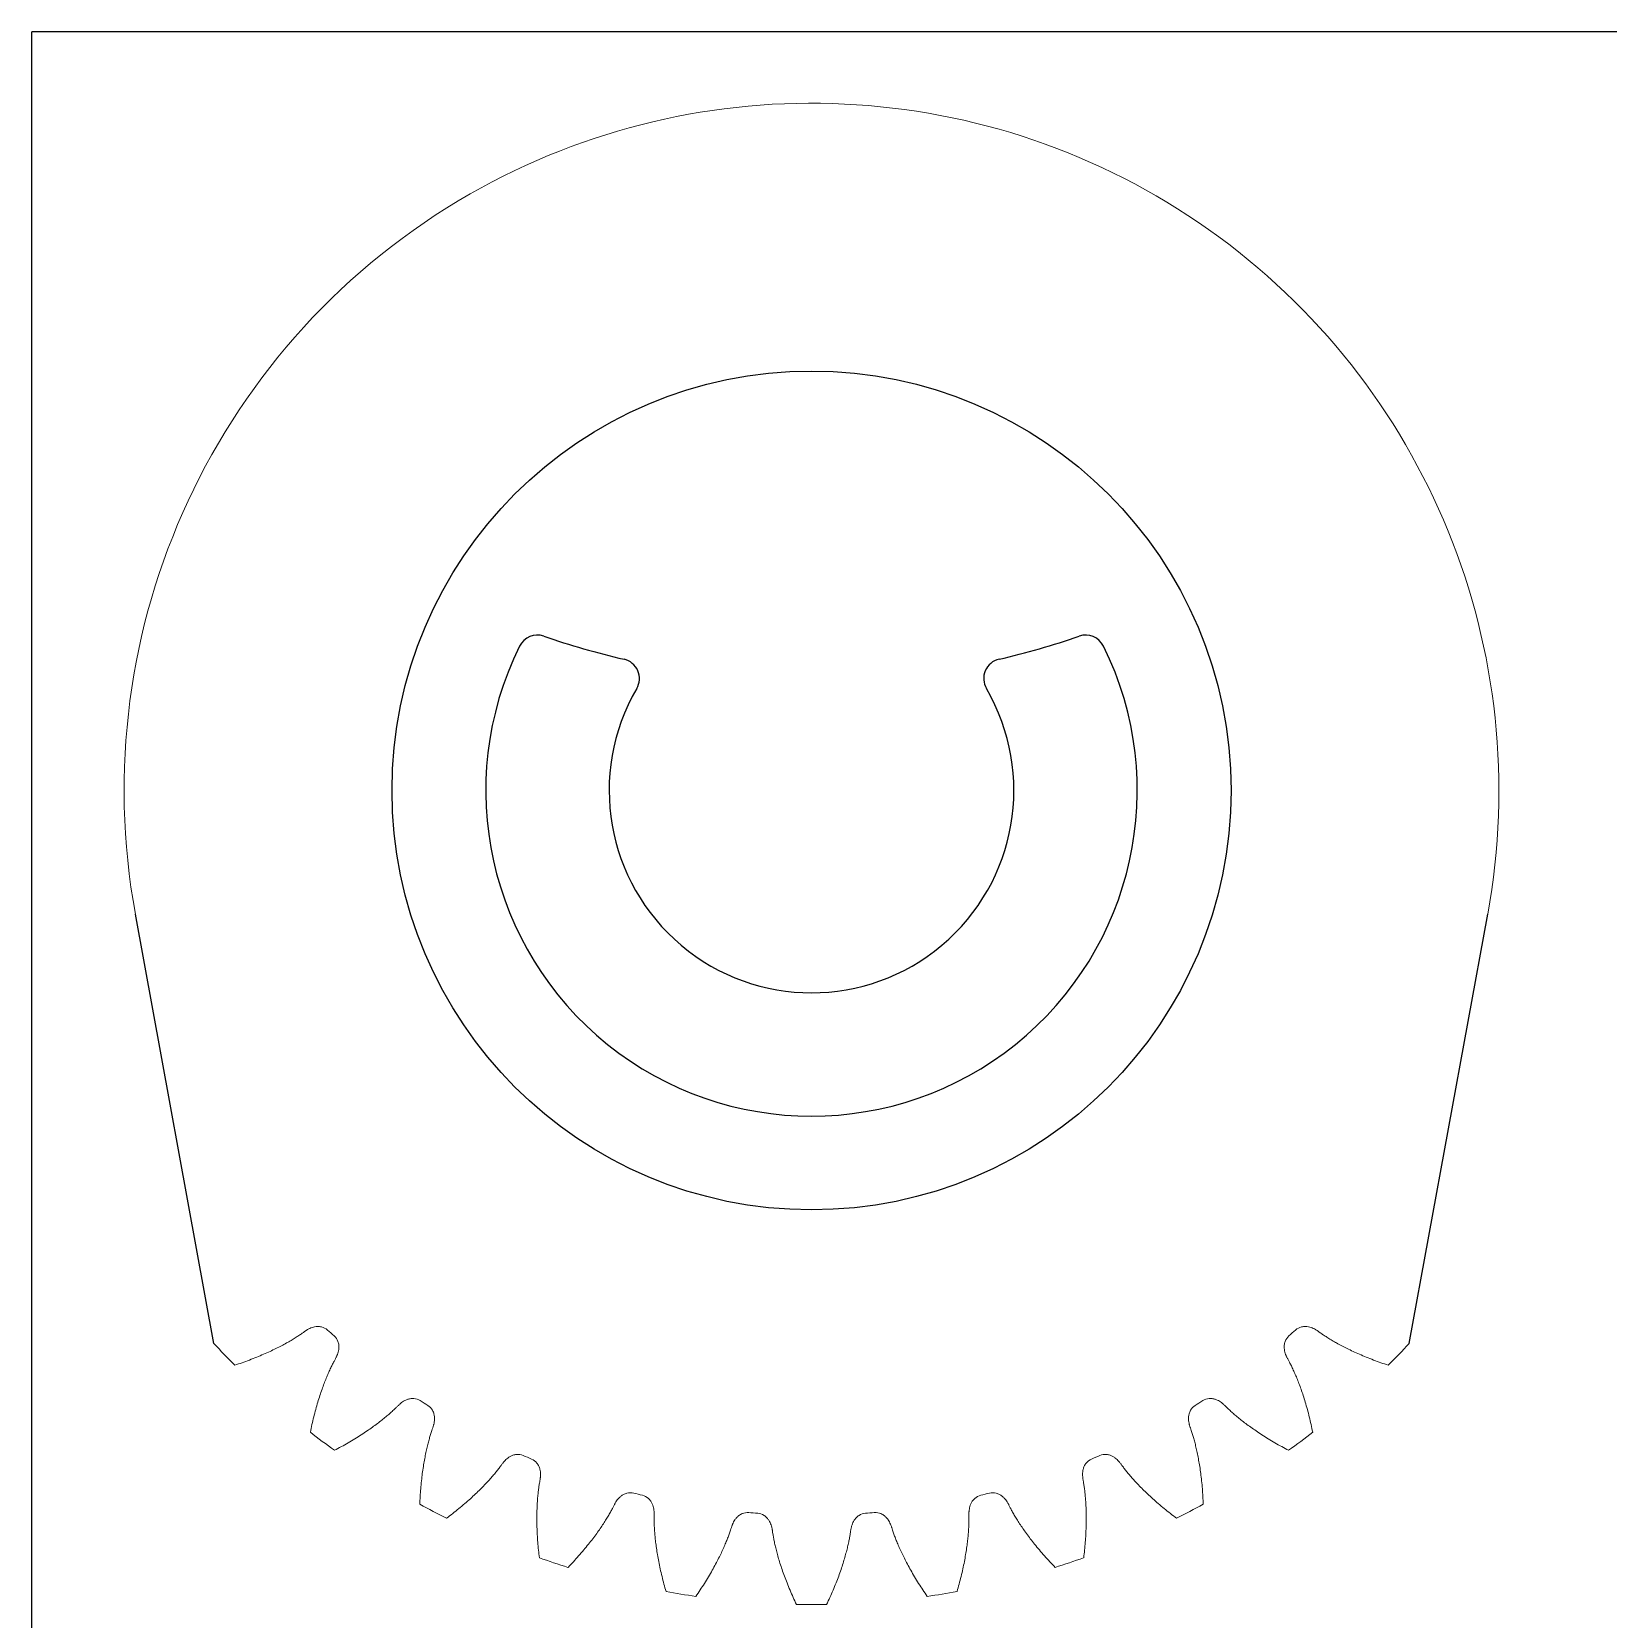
# Model space of a CAD drawing. Header units: inches. Extents: x -135.5 to -117.5, y -14 to -2.
# Drawn here: x -135.469 to -131.898, y -5.578 to -1.98 of the extents above; entities that cross this region are included whole.
import ezdxf

# ---------------------------------------------------------------- set-up
doc = ezdxf.new("R2010")
doc.units = ezdxf.units.IN
doc.header["$MEASUREMENT"] = 0
for name, color, linetype in [('Layer4', 6, 'Continuous'), ('Layer5', 3, 'Continuous'), ('Layer6', 2, 'Continuous')]:
    doc.layers.add(name, color=color, linetype=linetype)

msp = doc.modelspace()

# ---------------------------------------------------------------- linework, layer by layer
at = {"color": 7, "linetype": 'Continuous', "lineweight": 15}
for radius, start, end in [(1.5574, 349.6389, 119.7812), (1.5574, 119.7812, 190.3611), (1.6425, 228.1079, 228.8152), (1.6425, 228.1079, 228.8152), (1.6425, 228.1079, 228.8152), (1.6425, 228.1079, 228.8152), (1.6425, 311.1848, 311.8921), (1.6425, 311.1848, 311.8921), (1.845, 222.7857, 224.9066), (1.845, 222.7857, 224.9066), (1.845, 315.0934, 317.2143), (1.845, 315.0934, 317.2143), (1.6425, 237.3386, 238.046), (1.6425, 237.3386, 238.046), (1.6425, 301.954, 302.6614), (1.6425, 301.954, 302.6614), (1.845, 232.0165, 234.1373), (1.845, 232.0165, 234.1373), (1.845, 232.0165, 234.1373), (1.845, 232.0165, 234.1373), (1.845, 305.8627, 307.9835), (1.845, 305.8627, 307.9835), (1.6425, 246.5694, 247.2768), (1.6425, 246.5694, 247.2768), (1.6425, 292.7232, 293.4306), (1.6425, 292.7232, 293.4306), (1.845, 241.2473, 243.3681), (1.845, 241.2473, 243.3681), (1.6425, 255.8002, 256.5075), (1.6425, 255.8002, 256.5075), (1.6425, 283.4925, 284.1998), (1.6425, 283.4925, 284.1998), (1.845, 296.6319, 298.7527), (1.845, 296.6319, 298.7527), (1.6425, 265.0309, 265.7383), (1.6425, 265.0309, 265.7383), (1.6425, 274.2617, 274.9691), (1.6425, 274.2617, 274.9691), (1.845, 250.478, 252.5989), (1.845, 250.478, 252.5989), (1.845, 287.4011, 289.522), (1.845, 287.4011, 289.522), (1.845, 259.7088, 261.8296), (1.845, 259.7088, 261.8296), (1.845, 278.1704, 280.2912), (1.845, 278.1704, 280.2912), (1.845, 268.9396, 271.0604), (1.845, 268.9396, 271.0604)]:
    msp.add_arc((-133.7026, -3.6995), radius, start, end, dxfattribs=at)
for points, knots in [([(-134.7993, -4.9222), (-134.8032, -4.9188), (-134.8105, -4.915), (-134.8209, -4.9139), (-134.8281, -4.9147), (-134.8341, -4.9164), (-134.8394, -4.9186), (-134.8435, -4.9207), (-134.8467, -4.9226), (-134.849, -4.9242), (-134.8523, -4.9265), (-134.8572, -4.93), (-134.8643, -4.9347), (-134.8727, -4.9401), (-134.8821, -4.9458), (-134.8925, -4.9518), (-134.9039, -4.958), (-134.9163, -4.9643), (-134.9297, -4.9708), (-134.9442, -4.9773), (-134.9597, -4.9838), (-134.9814, -4.9924), (-134.9981, -4.9983), (-135.0093, -5.002)], [0, 0, 0, 0, 0.065319, 0.1015914, 0.1312496, 0.1569439, 0.1807699, 0.2040979, 0.2158613, 0.2277962, 0.2399634, 0.266726, 0.305143, 0.3476854, 0.394353, 0.445146, 0.5000642, 0.5591077, 0.6222765, 0.6895706, 0.76099, 0.8365347, 0.986393, 0.986393, 0.986393, 0.986393]), ([(-134.7993, -4.9222), (-134.8032, -4.9188), (-134.8105, -4.915), (-134.8209, -4.9139), (-134.8281, -4.9147), (-134.8341, -4.9164), (-134.8394, -4.9186), (-134.8435, -4.9207), (-134.8467, -4.9226), (-134.849, -4.9242), (-134.8523, -4.9265), (-134.8572, -4.93), (-134.8643, -4.9347), (-134.8727, -4.9401), (-134.8821, -4.9458), (-134.8925, -4.9518), (-134.9039, -4.958), (-134.9163, -4.9643), (-134.9297, -4.9708), (-134.9442, -4.9773), (-134.9597, -4.9838), (-134.9814, -4.9924), (-134.9981, -4.9983), (-135.0093, -5.002)], [0, 0, 0, 0, 0.065319, 0.1015914, 0.1312496, 0.1569439, 0.1807699, 0.2040979, 0.2158613, 0.2277962, 0.2399634, 0.266726, 0.305143, 0.3476854, 0.394353, 0.445146, 0.5000642, 0.5591077, 0.6222765, 0.6895706, 0.76099, 0.8365347, 0.986393, 0.986393, 0.986393, 0.986393]), ([(-132.3958, -5.002), (-132.407, -4.9983), (-132.4237, -4.9924), (-132.4454, -4.9838), (-132.4609, -4.9773), (-132.4754, -4.9708), (-132.4888, -4.9643), (-132.5012, -4.958), (-132.5126, -4.9518), (-132.523, -4.9458), (-132.5324, -4.9401), (-132.5409, -4.9347), (-132.5479, -4.93), (-132.5528, -4.9265), (-132.5561, -4.9242), (-132.5585, -4.9226), (-132.5616, -4.9207), (-132.5657, -4.9186), (-132.571, -4.9164), (-132.5771, -4.9147), (-132.5843, -4.9139), (-132.5946, -4.915), (-132.602, -4.9188), (-132.6058, -4.9222)], [0.013607, 0.013607, 0.013607, 0.013607, 0.1634653, 0.23901, 0.3104294, 0.3777235, 0.4408923, 0.4999358, 0.554854, 0.605647, 0.6523146, 0.694857, 0.733274, 0.7600366, 0.7722038, 0.7841387, 0.7959021, 0.8192301, 0.8430561, 0.8687504, 0.8984086, 0.934681, 1, 1, 1, 1]), ([(-134.838, -5.1537), (-134.8357, -5.1422), (-134.8319, -5.1249), (-134.826, -5.1023), (-134.8214, -5.0861), (-134.8166, -5.071), (-134.8118, -5.0569), (-134.807, -5.0438), (-134.8023, -5.0317), (-134.7976, -5.0207), (-134.7931, -5.0107), (-134.7887, -5.0016), (-134.7849, -4.9941), (-134.782, -4.9888), (-134.7801, -4.9852), (-134.7789, -4.9827), (-134.7774, -4.9793), (-134.7757, -4.975), (-134.7742, -4.9695), (-134.7732, -4.9633), (-134.7733, -4.956), (-134.7756, -4.9459), (-134.7803, -4.9391), (-134.7841, -4.9356)], [0.013607, 0.013607, 0.013607, 0.013607, 0.1634653, 0.23901, 0.3104294, 0.3777235, 0.4408923, 0.4999358, 0.554854, 0.605647, 0.6523146, 0.694857, 0.733274, 0.7600366, 0.7722038, 0.7841387, 0.7959021, 0.8192301, 0.8430561, 0.8687504, 0.8984086, 0.934681, 1, 1, 1, 1]), ([(-134.838, -5.1537), (-134.8357, -5.1422), (-134.8319, -5.1249), (-134.826, -5.1023), (-134.8214, -5.0861), (-134.8166, -5.071), (-134.8118, -5.0569), (-134.807, -5.0438), (-134.8023, -5.0317), (-134.7976, -5.0207), (-134.7931, -5.0107), (-134.7887, -5.0016), (-134.7849, -4.9941), (-134.782, -4.9888), (-134.7801, -4.9852), (-134.7789, -4.9827), (-134.7774, -4.9793), (-134.7757, -4.975), (-134.7742, -4.9695), (-134.7732, -4.9633), (-134.7733, -4.956), (-134.7756, -4.9459), (-134.7803, -4.9391), (-134.7841, -4.9356)], [0.013607, 0.013607, 0.013607, 0.013607, 0.1634653, 0.23901, 0.3104294, 0.3777235, 0.4408923, 0.4999358, 0.554854, 0.605647, 0.6523146, 0.694857, 0.733274, 0.7600366, 0.7722038, 0.7841387, 0.7959021, 0.8192301, 0.8430561, 0.8687504, 0.8984086, 0.934681, 1, 1, 1, 1]), ([(-134.838, -5.1537), (-134.8357, -5.1422), (-134.8319, -5.1249), (-134.826, -5.1023), (-134.8214, -5.0861), (-134.8166, -5.071), (-134.8118, -5.0569), (-134.807, -5.0438), (-134.8023, -5.0317), (-134.7976, -5.0207), (-134.7931, -5.0107), (-134.7887, -5.0016), (-134.7849, -4.9941), (-134.782, -4.9888), (-134.7801, -4.9852), (-134.7789, -4.9827), (-134.7774, -4.9793), (-134.7757, -4.975), (-134.7742, -4.9695), (-134.7732, -4.9633), (-134.7733, -4.956), (-134.7756, -4.9459), (-134.7803, -4.9391), (-134.7841, -4.9356)], [0.013607, 0.013607, 0.013607, 0.013607, 0.1634653, 0.23901, 0.3104294, 0.3777235, 0.4408923, 0.4999358, 0.554854, 0.605647, 0.6523146, 0.694857, 0.733274, 0.7600366, 0.7722038, 0.7841387, 0.7959021, 0.8192301, 0.8430561, 0.8687504, 0.8984086, 0.934681, 1, 1, 1, 1]), ([(-134.838, -5.1537), (-134.8357, -5.1422), (-134.8319, -5.1249), (-134.826, -5.1023), (-134.8214, -5.0861), (-134.8166, -5.071), (-134.8118, -5.0569), (-134.807, -5.0438), (-134.8023, -5.0317), (-134.7976, -5.0207), (-134.7931, -5.0107), (-134.7887, -5.0016), (-134.7849, -4.9941), (-134.782, -4.9888), (-134.7801, -4.9852), (-134.7789, -4.9827), (-134.7774, -4.9793), (-134.7757, -4.975), (-134.7742, -4.9695), (-134.7732, -4.9633), (-134.7733, -4.956), (-134.7756, -4.9459), (-134.7803, -4.9391), (-134.7841, -4.9356)], [0.013607, 0.013607, 0.013607, 0.013607, 0.1634653, 0.23901, 0.3104294, 0.3777235, 0.4408923, 0.4999358, 0.554854, 0.605647, 0.6523146, 0.694857, 0.733274, 0.7600366, 0.7722038, 0.7841387, 0.7959021, 0.8192301, 0.8430561, 0.8687504, 0.8984086, 0.934681, 1, 1, 1, 1]), ([(-132.621, -4.9356), (-132.6248, -4.9391), (-132.6295, -4.9459), (-132.6318, -4.956), (-132.6319, -4.9633), (-132.631, -4.9695), (-132.6294, -4.975), (-132.6278, -4.9793), (-132.6263, -4.9827), (-132.625, -4.9852), (-132.6232, -4.9888), (-132.6202, -4.9941), (-132.6164, -5.0016), (-132.612, -5.0107), (-132.6075, -5.0207), (-132.6028, -5.0317), (-132.5981, -5.0438), (-132.5933, -5.0569), (-132.5885, -5.071), (-132.5838, -5.0861), (-132.5791, -5.1023), (-132.5733, -5.1249), (-132.5694, -5.1422), (-132.5671, -5.1537)], [0, 0, 0, 0, 0.065319, 0.1015914, 0.1312496, 0.1569439, 0.1807699, 0.2040979, 0.2158613, 0.2277962, 0.2399634, 0.266726, 0.305143, 0.3476854, 0.394353, 0.445146, 0.5000642, 0.5591077, 0.6222765, 0.6895706, 0.76099, 0.8365347, 0.986393, 0.986393, 0.986393, 0.986393]), ([(-134.589, -5.0823), (-134.5933, -5.0796), (-134.6012, -5.077), (-134.6116, -5.0776), (-134.6186, -5.0795), (-134.6242, -5.0821), (-134.6291, -5.0851), (-134.6328, -5.0879), (-134.6356, -5.0903), (-134.6377, -5.0922), (-134.6406, -5.095), (-134.6449, -5.0993), (-134.6511, -5.1051), (-134.6586, -5.1118), (-134.6669, -5.1189), (-134.6762, -5.1265), (-134.6865, -5.1344), (-134.6977, -5.1426), (-134.7099, -5.1511), (-134.7231, -5.1599), (-134.7374, -5.1689), (-134.7575, -5.1808), (-134.773, -5.1893), (-134.7835, -5.1947)], [0, 0, 0, 0, 0.065319, 0.1015914, 0.1312496, 0.1569439, 0.1807699, 0.2040979, 0.2158613, 0.2277962, 0.2399634, 0.266726, 0.305143, 0.3476854, 0.394353, 0.445146, 0.5000642, 0.5591077, 0.6222765, 0.6895706, 0.76099, 0.8365347, 0.986393, 0.986393, 0.986393, 0.986393]), ([(-134.589, -5.0823), (-134.5933, -5.0796), (-134.6012, -5.077), (-134.6116, -5.0776), (-134.6186, -5.0795), (-134.6242, -5.0821), (-134.6291, -5.0851), (-134.6328, -5.0879), (-134.6356, -5.0903), (-134.6377, -5.0922), (-134.6406, -5.095), (-134.6449, -5.0993), (-134.6511, -5.1051), (-134.6586, -5.1118), (-134.6669, -5.1189), (-134.6762, -5.1265), (-134.6865, -5.1344), (-134.6977, -5.1426), (-134.7099, -5.1511), (-134.7231, -5.1599), (-134.7374, -5.1689), (-134.7575, -5.1808), (-134.773, -5.1893), (-134.7835, -5.1947)], [0, 0, 0, 0, 0.065319, 0.1015914, 0.1312496, 0.1569439, 0.1807699, 0.2040979, 0.2158613, 0.2277962, 0.2399634, 0.266726, 0.305143, 0.3476854, 0.394353, 0.445146, 0.5000642, 0.5591077, 0.6222765, 0.6895706, 0.76099, 0.8365347, 0.986393, 0.986393, 0.986393, 0.986393]), ([(-134.5901, -5.317), (-134.5896, -5.3053), (-134.5886, -5.2876), (-134.5864, -5.2643), (-134.5845, -5.2476), (-134.5822, -5.2319), (-134.5797, -5.2172), (-134.5771, -5.2035), (-134.5743, -5.1909), (-134.5715, -5.1793), (-134.5686, -5.1686), (-134.5658, -5.159), (-134.5632, -5.1509), (-134.5612, -5.1452), (-134.5599, -5.1414), (-134.5591, -5.1387), (-134.5581, -5.1352), (-134.5572, -5.1306), (-134.5566, -5.1249), (-134.5566, -5.1187), (-134.5579, -5.1115), (-134.5618, -5.1019), (-134.5675, -5.0959), (-134.5718, -5.0931)], [0.013607, 0.013607, 0.013607, 0.013607, 0.1634653, 0.23901, 0.3104294, 0.3777235, 0.4408923, 0.4999358, 0.554854, 0.605647, 0.6523146, 0.694857, 0.733274, 0.7600366, 0.7722038, 0.7841387, 0.7959021, 0.8192301, 0.8430561, 0.8687504, 0.8984086, 0.934681, 1, 1, 1, 1]), ([(-134.5901, -5.317), (-134.5896, -5.3053), (-134.5886, -5.2876), (-134.5864, -5.2643), (-134.5845, -5.2476), (-134.5822, -5.2319), (-134.5797, -5.2172), (-134.5771, -5.2035), (-134.5743, -5.1909), (-134.5715, -5.1793), (-134.5686, -5.1686), (-134.5658, -5.159), (-134.5632, -5.1509), (-134.5612, -5.1452), (-134.5599, -5.1414), (-134.5591, -5.1387), (-134.5581, -5.1352), (-134.5572, -5.1306), (-134.5566, -5.1249), (-134.5566, -5.1187), (-134.5579, -5.1115), (-134.5618, -5.1019), (-134.5675, -5.0959), (-134.5718, -5.0931)], [0.013607, 0.013607, 0.013607, 0.013607, 0.1634653, 0.23901, 0.3104294, 0.3777235, 0.4408923, 0.4999358, 0.554854, 0.605647, 0.6523146, 0.694857, 0.733274, 0.7600366, 0.7722038, 0.7841387, 0.7959021, 0.8192301, 0.8430561, 0.8687504, 0.8984086, 0.934681, 1, 1, 1, 1]), ([(-132.8333, -5.0931), (-132.8376, -5.0959), (-132.8433, -5.1019), (-132.8473, -5.1115), (-132.8485, -5.1187), (-132.8486, -5.1249), (-132.8479, -5.1306), (-132.847, -5.1352), (-132.846, -5.1387), (-132.8452, -5.1414), (-132.8439, -5.1452), (-132.8419, -5.1509), (-132.8393, -5.159), (-132.8365, -5.1686), (-132.8336, -5.1793), (-132.8308, -5.1909), (-132.828, -5.2035), (-132.8254, -5.2172), (-132.8229, -5.2319), (-132.8207, -5.2476), (-132.8187, -5.2643), (-132.8165, -5.2876), (-132.8155, -5.3053), (-132.8151, -5.317)], [0, 0, 0, 0, 0.065319, 0.1015914, 0.1312496, 0.1569439, 0.1807699, 0.2040979, 0.2158613, 0.2277962, 0.2399634, 0.266726, 0.305143, 0.3476854, 0.394353, 0.445146, 0.5000642, 0.5591077, 0.6222765, 0.6895706, 0.76099, 0.8365347, 0.986393, 0.986393, 0.986393, 0.986393]), ([(-132.6217, -5.1947), (-132.6321, -5.1893), (-132.6477, -5.1808), (-132.6677, -5.1689), (-132.682, -5.1599), (-132.6952, -5.1511), (-132.7074, -5.1426), (-132.7187, -5.1344), (-132.7289, -5.1265), (-132.7382, -5.1189), (-132.7466, -5.1118), (-132.754, -5.1051), (-132.7602, -5.0993), (-132.7645, -5.095), (-132.7674, -5.0922), (-132.7695, -5.0903), (-132.7723, -5.0879), (-132.776, -5.0851), (-132.7809, -5.0821), (-132.7866, -5.0795), (-132.7935, -5.0776), (-132.8039, -5.077), (-132.8118, -5.0796), (-132.8162, -5.0823)], [0.013607, 0.013607, 0.013607, 0.013607, 0.1634653, 0.23901, 0.3104294, 0.3777235, 0.4408923, 0.4999358, 0.554854, 0.605647, 0.6523146, 0.694857, 0.733274, 0.7600366, 0.7722038, 0.7841387, 0.7959021, 0.8192301, 0.8430561, 0.8687504, 0.8984086, 0.934681, 1, 1, 1, 1]), ([(-134.3557, -5.2066), (-134.3604, -5.2046), (-134.3686, -5.2033), (-134.3788, -5.2055), (-134.3853, -5.2086), (-134.3905, -5.2121), (-134.3949, -5.2158), (-134.3981, -5.2192), (-134.4005, -5.222), (-134.4022, -5.2242), (-134.4046, -5.2274), (-134.4082, -5.2323), (-134.4133, -5.239), (-134.4196, -5.2468), (-134.4268, -5.2552), (-134.4347, -5.2642), (-134.4436, -5.2736), (-134.4533, -5.2836), (-134.464, -5.2939), (-134.4757, -5.3047), (-134.4883, -5.3158), (-134.5062, -5.3308), (-134.5202, -5.3417), (-134.5296, -5.3488)], [0, 0, 0, 0, 0.065319, 0.1015914, 0.1312496, 0.1569439, 0.1807699, 0.2040979, 0.2158613, 0.2277962, 0.2399634, 0.266726, 0.305143, 0.3476854, 0.394353, 0.445146, 0.5000642, 0.5591077, 0.6222765, 0.6895706, 0.76099, 0.8365347, 0.986393, 0.986393, 0.986393, 0.986393]), ([(-134.3557, -5.2066), (-134.3604, -5.2046), (-134.3686, -5.2033), (-134.3788, -5.2055), (-134.3853, -5.2086), (-134.3905, -5.2121), (-134.3949, -5.2158), (-134.3981, -5.2192), (-134.4005, -5.222), (-134.4022, -5.2242), (-134.4046, -5.2274), (-134.4082, -5.2323), (-134.4133, -5.239), (-134.4196, -5.2468), (-134.4268, -5.2552), (-134.4347, -5.2642), (-134.4436, -5.2736), (-134.4533, -5.2836), (-134.464, -5.2939), (-134.4757, -5.3047), (-134.4883, -5.3158), (-134.5062, -5.3308), (-134.5202, -5.3417), (-134.5296, -5.3488)], [0, 0, 0, 0, 0.065319, 0.1015914, 0.1312496, 0.1569439, 0.1807699, 0.2040979, 0.2158613, 0.2277962, 0.2399634, 0.266726, 0.305143, 0.3476854, 0.394353, 0.445146, 0.5000642, 0.5591077, 0.6222765, 0.6895706, 0.76099, 0.8365347, 0.986393, 0.986393, 0.986393, 0.986393]), ([(-134.3191, -5.4384), (-134.3206, -5.4268), (-134.3224, -5.4091), (-134.324, -5.3859), (-134.3247, -5.369), (-134.325, -5.3532), (-134.3249, -5.3383), (-134.3245, -5.3244), (-134.3238, -5.3114), (-134.3229, -5.2995), (-134.3218, -5.2885), (-134.3205, -5.2786), (-134.3192, -5.2702), (-134.3182, -5.2642), (-134.3175, -5.2603), (-134.3171, -5.2575), (-134.3168, -5.2538), (-134.3166, -5.2492), (-134.3169, -5.2434), (-134.3179, -5.2373), (-134.3203, -5.2304), (-134.3257, -5.2215), (-134.3323, -5.2166), (-134.337, -5.2145)], [0.013607, 0.013607, 0.013607, 0.013607, 0.1634653, 0.23901, 0.3104294, 0.3777235, 0.4408923, 0.4999358, 0.554854, 0.605647, 0.6523146, 0.694857, 0.733274, 0.7600366, 0.7722038, 0.7841387, 0.7959021, 0.8192301, 0.8430561, 0.8687504, 0.8984086, 0.934681, 1, 1, 1, 1]), ([(-134.3191, -5.4384), (-134.3206, -5.4268), (-134.3224, -5.4091), (-134.324, -5.3859), (-134.3247, -5.369), (-134.325, -5.3532), (-134.3249, -5.3383), (-134.3245, -5.3244), (-134.3238, -5.3114), (-134.3229, -5.2995), (-134.3218, -5.2885), (-134.3205, -5.2786), (-134.3192, -5.2702), (-134.3182, -5.2642), (-134.3175, -5.2603), (-134.3171, -5.2575), (-134.3168, -5.2538), (-134.3166, -5.2492), (-134.3169, -5.2434), (-134.3179, -5.2373), (-134.3203, -5.2304), (-134.3257, -5.2215), (-134.3323, -5.2166), (-134.337, -5.2145)], [0.013607, 0.013607, 0.013607, 0.013607, 0.1634653, 0.23901, 0.3104294, 0.3777235, 0.4408923, 0.4999358, 0.554854, 0.605647, 0.6523146, 0.694857, 0.733274, 0.7600366, 0.7722038, 0.7841387, 0.7959021, 0.8192301, 0.8430561, 0.8687504, 0.8984086, 0.934681, 1, 1, 1, 1]), ([(-133.0681, -5.2145), (-133.0728, -5.2166), (-133.0794, -5.2215), (-133.0849, -5.2304), (-133.0872, -5.2373), (-133.0883, -5.2434), (-133.0886, -5.2492), (-133.0884, -5.2538), (-133.088, -5.2575), (-133.0876, -5.2603), (-133.087, -5.2642), (-133.0859, -5.2702), (-133.0846, -5.2786), (-133.0834, -5.2885), (-133.0822, -5.2995), (-133.0813, -5.3114), (-133.0806, -5.3244), (-133.0802, -5.3383), (-133.0801, -5.3532), (-133.0804, -5.369), (-133.0812, -5.3859), (-133.0827, -5.4091), (-133.0846, -5.4268), (-133.086, -5.4384)], [0, 0, 0, 0, 0.065319, 0.1015914, 0.1312496, 0.1569439, 0.1807699, 0.2040979, 0.2158613, 0.2277962, 0.2399634, 0.266726, 0.305143, 0.3476854, 0.394353, 0.445146, 0.5000642, 0.5591077, 0.6222765, 0.6895706, 0.76099, 0.8365347, 0.986393, 0.986393, 0.986393, 0.986393]), ([(-133.0681, -5.2145), (-133.0728, -5.2166), (-133.0794, -5.2215), (-133.0849, -5.2304), (-133.0872, -5.2373), (-133.0883, -5.2434), (-133.0886, -5.2492), (-133.0884, -5.2538), (-133.088, -5.2575), (-133.0876, -5.2603), (-133.087, -5.2642), (-133.0859, -5.2702), (-133.0846, -5.2786), (-133.0834, -5.2885), (-133.0822, -5.2995), (-133.0813, -5.3114), (-133.0806, -5.3244), (-133.0802, -5.3383), (-133.0801, -5.3532), (-133.0804, -5.369), (-133.0812, -5.3859), (-133.0827, -5.4091), (-133.0846, -5.4268), (-133.086, -5.4384)], [0, 0, 0, 0, 0.065319, 0.1015914, 0.1312496, 0.1569439, 0.1807699, 0.2040979, 0.2158613, 0.2277962, 0.2399634, 0.266726, 0.305143, 0.3476854, 0.394353, 0.445146, 0.5000642, 0.5591077, 0.6222765, 0.6895706, 0.76099, 0.8365347, 0.986393, 0.986393, 0.986393, 0.986393]), ([(-132.8755, -5.3488), (-132.885, -5.3417), (-132.8989, -5.3308), (-132.9168, -5.3158), (-132.9295, -5.3047), (-132.9411, -5.2939), (-132.9518, -5.2836), (-132.9616, -5.2736), (-132.9704, -5.2642), (-132.9784, -5.2552), (-132.9855, -5.2468), (-132.9918, -5.239), (-132.997, -5.2323), (-133.0005, -5.2274), (-133.0029, -5.2242), (-133.0047, -5.222), (-133.0071, -5.2192), (-133.0103, -5.2158), (-133.0146, -5.2121), (-133.0198, -5.2086), (-133.0264, -5.2055), (-133.0365, -5.2033), (-133.0447, -5.2046), (-133.0494, -5.2066)], [0.013607, 0.013607, 0.013607, 0.013607, 0.1634653, 0.23901, 0.3104294, 0.3777235, 0.4408923, 0.4999358, 0.554854, 0.605647, 0.6523146, 0.694857, 0.733274, 0.7600366, 0.7722038, 0.7841387, 0.7959021, 0.8192301, 0.8430561, 0.8687504, 0.8984086, 0.934681, 1, 1, 1, 1]), ([(-132.8755, -5.3488), (-132.885, -5.3417), (-132.8989, -5.3308), (-132.9168, -5.3158), (-132.9295, -5.3047), (-132.9411, -5.2939), (-132.9518, -5.2836), (-132.9616, -5.2736), (-132.9704, -5.2642), (-132.9784, -5.2552), (-132.9855, -5.2468), (-132.9918, -5.239), (-132.997, -5.2323), (-133.0005, -5.2274), (-133.0029, -5.2242), (-133.0047, -5.222), (-133.0071, -5.2192), (-133.0103, -5.2158), (-133.0146, -5.2121), (-133.0198, -5.2086), (-133.0264, -5.2055), (-133.0365, -5.2033), (-133.0447, -5.2046), (-133.0494, -5.2066)], [0.013607, 0.013607, 0.013607, 0.013607, 0.1634653, 0.23901, 0.3104294, 0.3777235, 0.4408923, 0.4999358, 0.554854, 0.605647, 0.6523146, 0.694857, 0.733274, 0.7600366, 0.7722038, 0.7841387, 0.7959021, 0.8192301, 0.8430561, 0.8687504, 0.8984086, 0.934681, 1, 1, 1, 1]), ([(-134.1055, -5.2918), (-134.1105, -5.2907), (-134.1187, -5.2906), (-134.1284, -5.2945), (-134.1344, -5.2986), (-134.139, -5.3028), (-134.1427, -5.3072), (-134.1453, -5.3111), (-134.1472, -5.3142), (-134.1486, -5.3167), (-134.1504, -5.3202), (-134.1532, -5.3257), (-134.1572, -5.3331), (-134.1621, -5.3418), (-134.1678, -5.3512), (-134.1743, -5.3614), (-134.1815, -5.3721), (-134.1895, -5.3835), (-134.1984, -5.3954), (-134.2082, -5.4079), (-134.2189, -5.4209), (-134.2341, -5.4386), (-134.2461, -5.4516), (-134.2543, -5.4601)], [0, 0, 0, 0, 0.065319, 0.1015914, 0.1312496, 0.1569439, 0.1807699, 0.2040979, 0.2158613, 0.2277962, 0.2399634, 0.266726, 0.305143, 0.3476854, 0.394353, 0.445146, 0.5000642, 0.5591077, 0.6222765, 0.6895706, 0.76099, 0.8365347, 0.986393, 0.986393, 0.986393, 0.986393]), ([(-134.1055, -5.2918), (-134.1105, -5.2907), (-134.1187, -5.2906), (-134.1284, -5.2945), (-134.1344, -5.2986), (-134.139, -5.3028), (-134.1427, -5.3072), (-134.1453, -5.3111), (-134.1472, -5.3142), (-134.1486, -5.3167), (-134.1504, -5.3202), (-134.1532, -5.3257), (-134.1572, -5.3331), (-134.1621, -5.3418), (-134.1678, -5.3512), (-134.1743, -5.3614), (-134.1815, -5.3721), (-134.1895, -5.3835), (-134.1984, -5.3954), (-134.2082, -5.4079), (-134.2189, -5.4209), (-134.2341, -5.4386), (-134.2461, -5.4516), (-134.2543, -5.4601)], [0, 0, 0, 0, 0.065319, 0.1015914, 0.1312496, 0.1569439, 0.1807699, 0.2040979, 0.2158613, 0.2277962, 0.2399634, 0.266726, 0.305143, 0.3476854, 0.394353, 0.445146, 0.5000642, 0.5591077, 0.6222765, 0.6895706, 0.76099, 0.8365347, 0.986393, 0.986393, 0.986393, 0.986393]), ([(-134.0322, -5.5148), (-134.0355, -5.5035), (-134.0401, -5.4864), (-134.0454, -5.4637), (-134.0488, -5.4472), (-134.0517, -5.4316), (-134.054, -5.4169), (-134.0558, -5.4031), (-134.0572, -5.3902), (-134.0582, -5.3783), (-134.0589, -5.3673), (-134.0592, -5.3573), (-134.0593, -5.3488), (-134.0592, -5.3427), (-134.0592, -5.3387), (-134.0593, -5.3359), (-134.0595, -5.3322), (-134.06, -5.3276), (-134.0612, -5.322), (-134.0633, -5.3161), (-134.0667, -5.3097), (-134.0735, -5.3018), (-134.0808, -5.298), (-134.0858, -5.2967)], [0.013607, 0.013607, 0.013607, 0.013607, 0.1634653, 0.23901, 0.3104294, 0.3777235, 0.4408923, 0.4999358, 0.554854, 0.605647, 0.6523146, 0.694857, 0.733274, 0.7600366, 0.7722038, 0.7841387, 0.7959021, 0.8192301, 0.8430561, 0.8687504, 0.8984086, 0.934681, 1, 1, 1, 1]), ([(-134.0322, -5.5148), (-134.0355, -5.5035), (-134.0401, -5.4864), (-134.0454, -5.4637), (-134.0488, -5.4472), (-134.0517, -5.4316), (-134.054, -5.4169), (-134.0558, -5.4031), (-134.0572, -5.3902), (-134.0582, -5.3783), (-134.0589, -5.3673), (-134.0592, -5.3573), (-134.0593, -5.3488), (-134.0592, -5.3427), (-134.0592, -5.3387), (-134.0593, -5.3359), (-134.0595, -5.3322), (-134.06, -5.3276), (-134.0612, -5.322), (-134.0633, -5.3161), (-134.0667, -5.3097), (-134.0735, -5.3018), (-134.0808, -5.298), (-134.0858, -5.2967)], [0.013607, 0.013607, 0.013607, 0.013607, 0.1634653, 0.23901, 0.3104294, 0.3777235, 0.4408923, 0.4999358, 0.554854, 0.605647, 0.6523146, 0.694857, 0.733274, 0.7600366, 0.7722038, 0.7841387, 0.7959021, 0.8192301, 0.8430561, 0.8687504, 0.8984086, 0.934681, 1, 1, 1, 1]), ([(-133.3193, -5.2967), (-133.3243, -5.298), (-133.3316, -5.3018), (-133.3384, -5.3097), (-133.3419, -5.3161), (-133.3439, -5.322), (-133.3451, -5.3276), (-133.3457, -5.3322), (-133.3459, -5.3359), (-133.346, -5.3387), (-133.3459, -5.3427), (-133.3458, -5.3488), (-133.3459, -5.3573), (-133.3463, -5.3673), (-133.3469, -5.3783), (-133.3479, -5.3902), (-133.3493, -5.4031), (-133.3511, -5.4169), (-133.3535, -5.4316), (-133.3563, -5.4472), (-133.3597, -5.4637), (-133.365, -5.4864), (-133.3696, -5.5035), (-133.373, -5.5148)], [0, 0, 0, 0, 0.065319, 0.1015914, 0.1312496, 0.1569439, 0.1807699, 0.2040979, 0.2158613, 0.2277962, 0.2399634, 0.266726, 0.305143, 0.3476854, 0.394353, 0.445146, 0.5000642, 0.5591077, 0.6222765, 0.6895706, 0.76099, 0.8365347, 0.986393, 0.986393, 0.986393, 0.986393]), ([(-133.3193, -5.2967), (-133.3243, -5.298), (-133.3316, -5.3018), (-133.3384, -5.3097), (-133.3419, -5.3161), (-133.3439, -5.322), (-133.3451, -5.3276), (-133.3457, -5.3322), (-133.3459, -5.3359), (-133.346, -5.3387), (-133.3459, -5.3427), (-133.3458, -5.3488), (-133.3459, -5.3573), (-133.3463, -5.3673), (-133.3469, -5.3783), (-133.3479, -5.3902), (-133.3493, -5.4031), (-133.3511, -5.4169), (-133.3535, -5.4316), (-133.3563, -5.4472), (-133.3597, -5.4637), (-133.365, -5.4864), (-133.3696, -5.5035), (-133.373, -5.5148)], [0, 0, 0, 0, 0.065319, 0.1015914, 0.1312496, 0.1569439, 0.1807699, 0.2040979, 0.2158613, 0.2277962, 0.2399634, 0.266726, 0.305143, 0.3476854, 0.394353, 0.445146, 0.5000642, 0.5591077, 0.6222765, 0.6895706, 0.76099, 0.8365347, 0.986393, 0.986393, 0.986393, 0.986393]), ([(-133.1508, -5.4601), (-133.159, -5.4516), (-133.171, -5.4386), (-133.1863, -5.4209), (-133.197, -5.4079), (-133.2067, -5.3954), (-133.2156, -5.3835), (-133.2237, -5.3721), (-133.2309, -5.3614), (-133.2373, -5.3512), (-133.243, -5.3418), (-133.248, -5.3331), (-133.252, -5.3257), (-133.2547, -5.3202), (-133.2566, -5.3167), (-133.2579, -5.3142), (-133.2599, -5.3111), (-133.2625, -5.3072), (-133.2662, -5.3028), (-133.2707, -5.2986), (-133.2767, -5.2945), (-133.2864, -5.2906), (-133.2947, -5.2907), (-133.2997, -5.2918)], [0.013607, 0.013607, 0.013607, 0.013607, 0.1634653, 0.23901, 0.3104294, 0.3777235, 0.4408923, 0.4999358, 0.554854, 0.605647, 0.6523146, 0.694857, 0.733274, 0.7600366, 0.7722038, 0.7841387, 0.7959021, 0.8192301, 0.8430561, 0.8687504, 0.8984086, 0.934681, 1, 1, 1, 1]), ([(-133.1508, -5.4601), (-133.159, -5.4516), (-133.171, -5.4386), (-133.1863, -5.4209), (-133.197, -5.4079), (-133.2067, -5.3954), (-133.2156, -5.3835), (-133.2237, -5.3721), (-133.2309, -5.3614), (-133.2373, -5.3512), (-133.243, -5.3418), (-133.248, -5.3331), (-133.252, -5.3257), (-133.2547, -5.3202), (-133.2566, -5.3167), (-133.2579, -5.3142), (-133.2599, -5.3111), (-133.2625, -5.3072), (-133.2662, -5.3028), (-133.2707, -5.2986), (-133.2767, -5.2945), (-133.2864, -5.2906), (-133.2947, -5.2907), (-133.2997, -5.2918)], [0.013607, 0.013607, 0.013607, 0.013607, 0.1634653, 0.23901, 0.3104294, 0.3777235, 0.4408923, 0.4999358, 0.554854, 0.605647, 0.6523146, 0.694857, 0.733274, 0.7600366, 0.7722038, 0.7841387, 0.7959021, 0.8192301, 0.8430561, 0.8687504, 0.8984086, 0.934681, 1, 1, 1, 1]), ([(-133.8448, -5.3358), (-133.8499, -5.3355), (-133.8581, -5.3368), (-133.8671, -5.3422), (-133.8723, -5.3471), (-133.8761, -5.3521), (-133.8791, -5.357), (-133.881, -5.3612), (-133.8824, -5.3646), (-133.8834, -5.3673), (-133.8846, -5.3711), (-133.8865, -5.3769), (-133.8892, -5.3849), (-133.8927, -5.3943), (-133.8968, -5.4045), (-133.9016, -5.4155), (-133.907, -5.4273), (-133.9131, -5.4398), (-133.9199, -5.453), (-133.9276, -5.4669), (-133.936, -5.4815), (-133.9482, -5.5014), (-133.9581, -5.5161), (-133.9648, -5.5258)], [0, 0, 0, 0, 0.065319, 0.1015914, 0.1312496, 0.1569439, 0.1807699, 0.2040979, 0.2158613, 0.2277962, 0.2399634, 0.266726, 0.305143, 0.3476854, 0.394353, 0.445146, 0.5000642, 0.5591077, 0.6222765, 0.6895706, 0.76099, 0.8365347, 0.986393, 0.986393, 0.986393, 0.986393]), ([(-133.8448, -5.3358), (-133.8499, -5.3355), (-133.8581, -5.3368), (-133.8671, -5.3422), (-133.8723, -5.3471), (-133.8761, -5.3521), (-133.8791, -5.357), (-133.881, -5.3612), (-133.8824, -5.3646), (-133.8834, -5.3673), (-133.8846, -5.3711), (-133.8865, -5.3769), (-133.8892, -5.3849), (-133.8927, -5.3943), (-133.8968, -5.4045), (-133.9016, -5.4155), (-133.907, -5.4273), (-133.9131, -5.4398), (-133.9199, -5.453), (-133.9276, -5.4669), (-133.936, -5.4815), (-133.9482, -5.5014), (-133.9581, -5.5161), (-133.9648, -5.5258)], [0, 0, 0, 0, 0.065319, 0.1015914, 0.1312496, 0.1569439, 0.1807699, 0.2040979, 0.2158613, 0.2277962, 0.2399634, 0.266726, 0.305143, 0.3476854, 0.394353, 0.445146, 0.5000642, 0.5591077, 0.6222765, 0.6895706, 0.76099, 0.8365347, 0.986393, 0.986393, 0.986393, 0.986393]), ([(-133.7367, -5.5442), (-133.7418, -5.5336), (-133.7491, -5.5174), (-133.758, -5.4958), (-133.764, -5.4801), (-133.7693, -5.4652), (-133.774, -5.451), (-133.778, -5.4377), (-133.7814, -5.4252), (-133.7843, -5.4136), (-133.7867, -5.4028), (-133.7887, -5.393), (-133.7901, -5.3847), (-133.791, -5.3786), (-133.7916, -5.3747), (-133.7921, -5.3719), (-133.793, -5.3683), (-133.7942, -5.3639), (-133.7963, -5.3585), (-133.7993, -5.353), (-133.8037, -5.3473), (-133.8117, -5.3406), (-133.8195, -5.3379), (-133.8246, -5.3375)], [0.013607, 0.013607, 0.013607, 0.013607, 0.1634653, 0.23901, 0.3104294, 0.3777235, 0.4408923, 0.4999358, 0.554854, 0.605647, 0.6523146, 0.694857, 0.733274, 0.7600366, 0.7722038, 0.7841387, 0.7959021, 0.8192301, 0.8430561, 0.8687504, 0.8984086, 0.934681, 1, 1, 1, 1]), ([(-133.7367, -5.5442), (-133.7418, -5.5336), (-133.7491, -5.5174), (-133.758, -5.4958), (-133.764, -5.4801), (-133.7693, -5.4652), (-133.774, -5.451), (-133.778, -5.4377), (-133.7814, -5.4252), (-133.7843, -5.4136), (-133.7867, -5.4028), (-133.7887, -5.393), (-133.7901, -5.3847), (-133.791, -5.3786), (-133.7916, -5.3747), (-133.7921, -5.3719), (-133.793, -5.3683), (-133.7942, -5.3639), (-133.7963, -5.3585), (-133.7993, -5.353), (-133.8037, -5.3473), (-133.8117, -5.3406), (-133.8195, -5.3379), (-133.8246, -5.3375)], [0.013607, 0.013607, 0.013607, 0.013607, 0.1634653, 0.23901, 0.3104294, 0.3777235, 0.4408923, 0.4999358, 0.554854, 0.605647, 0.6523146, 0.694857, 0.733274, 0.7600366, 0.7722038, 0.7841387, 0.7959021, 0.8192301, 0.8430561, 0.8687504, 0.8984086, 0.934681, 1, 1, 1, 1]), ([(-133.5805, -5.3375), (-133.5856, -5.3379), (-133.5935, -5.3406), (-133.6014, -5.3473), (-133.6058, -5.353), (-133.6088, -5.3585), (-133.6109, -5.3639), (-133.6122, -5.3683), (-133.613, -5.3719), (-133.6135, -5.3747), (-133.6141, -5.3786), (-133.615, -5.3847), (-133.6165, -5.393), (-133.6184, -5.4028), (-133.6208, -5.4136), (-133.6237, -5.4252), (-133.6272, -5.4377), (-133.6312, -5.451), (-133.6358, -5.4652), (-133.6411, -5.4801), (-133.6472, -5.4958), (-133.656, -5.5174), (-133.6633, -5.5336), (-133.6684, -5.5442)], [0, 0, 0, 0, 0.065319, 0.1015914, 0.1312496, 0.1569439, 0.1807699, 0.2040979, 0.2158613, 0.2277962, 0.2399634, 0.266726, 0.305143, 0.3476854, 0.394353, 0.445146, 0.5000642, 0.5591077, 0.6222765, 0.6895706, 0.76099, 0.8365347, 0.986393, 0.986393, 0.986393, 0.986393]), ([(-133.5805, -5.3375), (-133.5856, -5.3379), (-133.5935, -5.3406), (-133.6014, -5.3473), (-133.6058, -5.353), (-133.6088, -5.3585), (-133.6109, -5.3639), (-133.6122, -5.3683), (-133.613, -5.3719), (-133.6135, -5.3747), (-133.6141, -5.3786), (-133.615, -5.3847), (-133.6165, -5.393), (-133.6184, -5.4028), (-133.6208, -5.4136), (-133.6237, -5.4252), (-133.6272, -5.4377), (-133.6312, -5.451), (-133.6358, -5.4652), (-133.6411, -5.4801), (-133.6472, -5.4958), (-133.656, -5.5174), (-133.6633, -5.5336), (-133.6684, -5.5442)], [0, 0, 0, 0, 0.065319, 0.1015914, 0.1312496, 0.1569439, 0.1807699, 0.2040979, 0.2158613, 0.2277962, 0.2399634, 0.266726, 0.305143, 0.3476854, 0.394353, 0.445146, 0.5000642, 0.5591077, 0.6222765, 0.6895706, 0.76099, 0.8365347, 0.986393, 0.986393, 0.986393, 0.986393]), ([(-133.4404, -5.5258), (-133.4471, -5.5161), (-133.4569, -5.5014), (-133.4691, -5.4815), (-133.4776, -5.4669), (-133.4852, -5.453), (-133.4921, -5.4398), (-133.4982, -5.4273), (-133.5036, -5.4155), (-133.5083, -5.4045), (-133.5124, -5.3943), (-133.5159, -5.3849), (-133.5187, -5.3769), (-133.5205, -5.3711), (-133.5217, -5.3673), (-133.5227, -5.3646), (-133.5241, -5.3612), (-133.5261, -5.357), (-133.529, -5.3521), (-133.5328, -5.3471), (-133.5381, -5.3422), (-133.547, -5.3368), (-133.5552, -5.3355), (-133.5603, -5.3358)], [0.013607, 0.013607, 0.013607, 0.013607, 0.1634653, 0.23901, 0.3104294, 0.3777235, 0.4408923, 0.4999358, 0.554854, 0.605647, 0.6523146, 0.694857, 0.733274, 0.7600366, 0.7722038, 0.7841387, 0.7959021, 0.8192301, 0.8430561, 0.8687504, 0.8984086, 0.934681, 1, 1, 1, 1]), ([(-133.4404, -5.5258), (-133.4471, -5.5161), (-133.4569, -5.5014), (-133.4691, -5.4815), (-133.4776, -5.4669), (-133.4852, -5.453), (-133.4921, -5.4398), (-133.4982, -5.4273), (-133.5036, -5.4155), (-133.5083, -5.4045), (-133.5124, -5.3943), (-133.5159, -5.3849), (-133.5187, -5.3769), (-133.5205, -5.3711), (-133.5217, -5.3673), (-133.5227, -5.3646), (-133.5241, -5.3612), (-133.5261, -5.357), (-133.529, -5.3521), (-133.5328, -5.3471), (-133.5381, -5.3422), (-133.547, -5.3368), (-133.5552, -5.3355), (-133.5603, -5.3358)], [0.013607, 0.013607, 0.013607, 0.013607, 0.1634653, 0.23901, 0.3104294, 0.3777235, 0.4408923, 0.4999358, 0.554854, 0.605647, 0.6523146, 0.694857, 0.733274, 0.7600366, 0.7722038, 0.7841387, 0.7959021, 0.8192301, 0.8430561, 0.8687504, 0.8984086, 0.934681, 1, 1, 1, 1])]:
    msp.add_open_spline(points, degree=3, knots=knots, dxfattribs=at)
at = {"layer": 'Defpoints'}
for p, q in [((-135.0566, -4.9527), (-135.2345, -3.9796)), ((-132.3485, -4.9527), (-132.1706, -3.9796)), ((-132.3485, -4.9527), (-132.1706, -3.9796))]:
    msp.add_line(p, q, dxfattribs=at)
at = {"layer": 'Layer4'}
msp.add_circle((-133.7026, -3.6995), 0.9504, dxfattribs=at)
at = {"layer": 'Layer5'}
for centre, radius, start, end in [((-133.7026, -3.6995), 0.738, 153.6955, 26.3045), ((-134.3238, -3.3924), 0.045, 71.0325, 153.6955), ((-133.7026, -1.5849), 1.8663, 251.0325, 256.8439), ((-133.7026, -1.5849), 1.8663, 283.1561, 288.9675), ((-133.0813, -3.3924), 0.045, 26.3045, 108.9675), ((-134.1376, -3.446), 0.045, 329.7713, 76.8439), ((-133.2675, -3.446), 0.045, 103.1561, 210.2287), ((-133.7026, -3.6995), 0.4585, 149.7713, 30.2287)]:
    msp.add_arc(centre, radius, start, end, dxfattribs=at)
at = {"layer": 'Layer6'}
for p in [(-135.4693, -13.9802), (-117.4693, -1.9802)]:
    msp.add_line(p, (-135.4693, -1.9802), dxfattribs=at)

doc.saveas('drawing.dxf')
